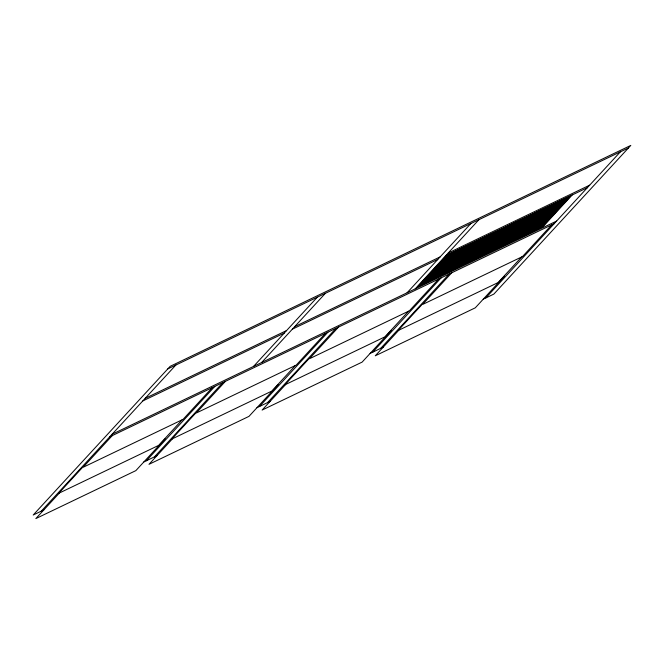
<?xml version="1.0" encoding="UTF-8"?>
<svg xmlns="http://www.w3.org/2000/svg" width="664" height="664" viewBox="0 0 664 664"><rect width="100%" height="100%" fill="white"/><g stroke="black" fill="none" stroke-linecap="round" stroke-linejoin="round"><path stroke-width="1" d="M41.284 511.147L175.869 365.034M82.253 467.713L58.64 493.344L158.654 445.378L182.26 419.739M59.453 492.954L35.839 518.592L135.846 470.627L165.07 438.904M112.282 435.601L83.058 467.323L183.073 419.357L212.289 387.635M146.346 460.758L214.812 386.423M154.422 456.882L222.897 382.547M195.399 413.448L171.785 439.078L271.792 391.113L295.405 365.474M172.59 438.688L148.985 464.327L248.992 416.361L278.208 384.639M225.42 381.335L196.204 413.058L296.219 365.092L325.435 333.369M253.548 366.412L317.292 297.206M261.624 362.536L325.377 293.33M259.483 406.493L327.958 332.158M267.567 402.616L336.042 328.282M308.536 359.183L284.931 384.813L384.937 336.847L408.551 311.208M285.736 384.423L262.122 410.061L362.137 362.096L391.353 330.373M338.565 327.07L309.349 358.792L409.356 310.827L438.58 279.104M407.098 292.766L470.842 223.561M415.174 288.89L478.927 219.684M417.664 286.806L446.88 255.084M418.677 286.325L447.893 254.602M419.681 285.835L448.906 254.113M420.694 285.354L449.91 253.631M421.706 284.864L450.922 253.15M422.711 284.383L451.935 252.66M423.723 283.901L452.948 252.179M424.736 283.412L453.952 251.689M425.749 282.93L454.964 251.208M426.753 282.449L455.977 250.726M427.765 281.959L456.981 250.237M428.778 281.478L457.994 249.755M429.782 280.988L459.007 249.274M430.795 280.507L460.019 248.784M431.808 280.025L461.024 248.303M432.82 279.536L462.036 247.813M433.824 279.054L463.049 247.332M434.837 278.573L464.053 246.85M435.85 278.083L465.066 246.361M436.854 277.602L466.078 245.879M437.866 277.112L467.091 245.398M438.879 276.631L468.095 244.908M439.892 276.149L469.108 244.427M440.896 275.66L470.12 243.937M441.909 275.178L471.125 243.456M442.921 274.697L472.137 242.974M443.925 274.207L473.15 242.484M372.628 352.227L441.103 277.892M444.938 273.726L474.154 242.003M445.951 273.236L475.167 241.522M446.963 272.755L476.179 241.032M447.968 272.273L477.192 240.551M448.98 271.784L478.196 240.061M449.993 271.302L479.209 239.579M450.997 270.821L480.221 239.098M452.01 270.331L481.226 238.608M380.713 348.351L449.188 274.016M453.022 269.85L482.238 238.127M454.035 269.36L483.251 237.646M421.681 304.909L398.068 330.547L498.083 282.582L521.696 256.943M455.039 268.878L484.264 237.156M398.881 330.157L375.268 355.796L475.283 307.822L504.499 276.108M451.711 272.804L422.495 304.527L522.502 256.561L551.718 224.839M456.052 268.397L485.268 236.674M457.064 267.907L486.28 236.185M458.069 267.426L487.293 235.703M459.081 266.945L488.297 235.222M460.094 266.455L489.31 234.732M461.106 265.974L490.322 234.251M462.111 265.484L491.335 233.769M463.123 265.002L492.339 233.28M464.136 264.521L493.352 232.798M465.14 264.031L494.365 232.309M466.153 263.55L495.369 231.827M467.166 263.068L496.381 231.346M468.178 262.579L497.394 230.856M469.182 262.097L498.407 230.375M470.195 261.608L499.411 229.893M471.208 261.126L500.424 229.404M472.212 260.645L501.436 228.922M473.224 260.155L502.44 228.433M474.237 259.674L503.453 227.951M475.25 259.192L504.466 227.47M476.254 258.703L505.478 226.98M477.267 258.221L506.483 226.499M478.279 257.732L507.495 226.017M479.284 257.25L508.508 225.528M480.296 256.769L509.512 225.046M481.309 256.279L510.525 224.556M482.313 255.798L511.537 224.075M483.326 255.316L512.55 223.594M484.338 254.827L513.554 223.104M485.351 254.345L514.567 222.623M486.355 253.856L515.579 222.141M487.368 253.374L516.584 221.651M488.38 252.893L517.596 221.17M489.385 252.403L518.609 220.68M490.397 251.922L519.621 220.199M491.41 251.44L520.626 219.718M492.422 250.951L521.638 219.228M493.427 250.469L522.651 218.746M494.439 249.979L523.655 218.257M495.452 249.498L524.668 217.775M496.456 249.017L525.68 217.294M497.469 248.527L526.693 216.804M498.481 248.046L527.697 216.323M499.494 247.564L528.71 215.841M500.498 247.074L529.723 215.352M501.511 246.593L530.727 214.87M502.524 246.103L531.739 214.381M503.528 245.622L532.752 213.899M504.54 245.141L533.756 213.418M505.553 244.651L534.769 212.928M506.566 244.169L535.782 212.447M507.57 243.688L536.794 211.965M508.582 243.198L537.798 211.476M509.595 242.717L538.811 210.994M510.599 242.227L539.824 210.505M511.612 241.746L540.828 210.023M512.625 241.264L541.841 209.542M513.637 240.775L542.853 209.052M514.641 240.293L543.866 208.571M515.654 239.812L544.87 208.089M516.667 239.322L545.883 207.6M517.671 238.841L546.895 207.118M518.684 238.351L547.9 206.628M519.696 237.87L548.912 206.147M520.709 237.388L549.925 205.666M521.713 236.899L550.937 205.176M522.726 236.417L551.942 204.695M523.738 235.936L552.954 204.213M524.743 235.446L553.967 203.723M525.755 234.965L554.971 203.242M526.768 234.475L555.984 202.752M527.78 233.994L556.996 202.271M528.785 233.512L558.009 201.79M529.797 233.022L559.013 201.3M530.81 232.541L560.026 200.818M531.814 232.06L561.038 200.337M532.827 231.57L562.043 199.847M533.839 231.089L563.055 199.366M534.852 230.599L564.068 198.876M535.856 230.117L565.081 198.395M536.869 229.636L566.085 197.913M537.881 229.146L567.097 197.424M538.886 228.665L568.11 196.942M539.898 228.184L569.114 196.461M540.911 227.694L570.127 195.971M541.924 227.212L571.14 195.49M542.928 226.723L572.152 195M485.774 297.962L620.359 151.848M167.785 368.91L628.443 147.972M145.167 398.358L286.599 330.531M294.683 326.655L440.149 256.885M448.233 253.009L589.665 185.173M142.81 400.923L284.242 333.087M292.318 329.211L437.792 259.441M445.876 255.565L587.3 187.738M112.116 434.248L556.606 221.062M109.751 436.812L554.249 223.627M43.807 509.935L33.2 515.023L170.142 366.345L630.8 145.408L493.858 294.086L483.251 299.173M143.814 461.97L156.953 455.67M256.96 407.704L270.09 401.405M370.105 353.439L383.236 347.139"/></g></svg>
